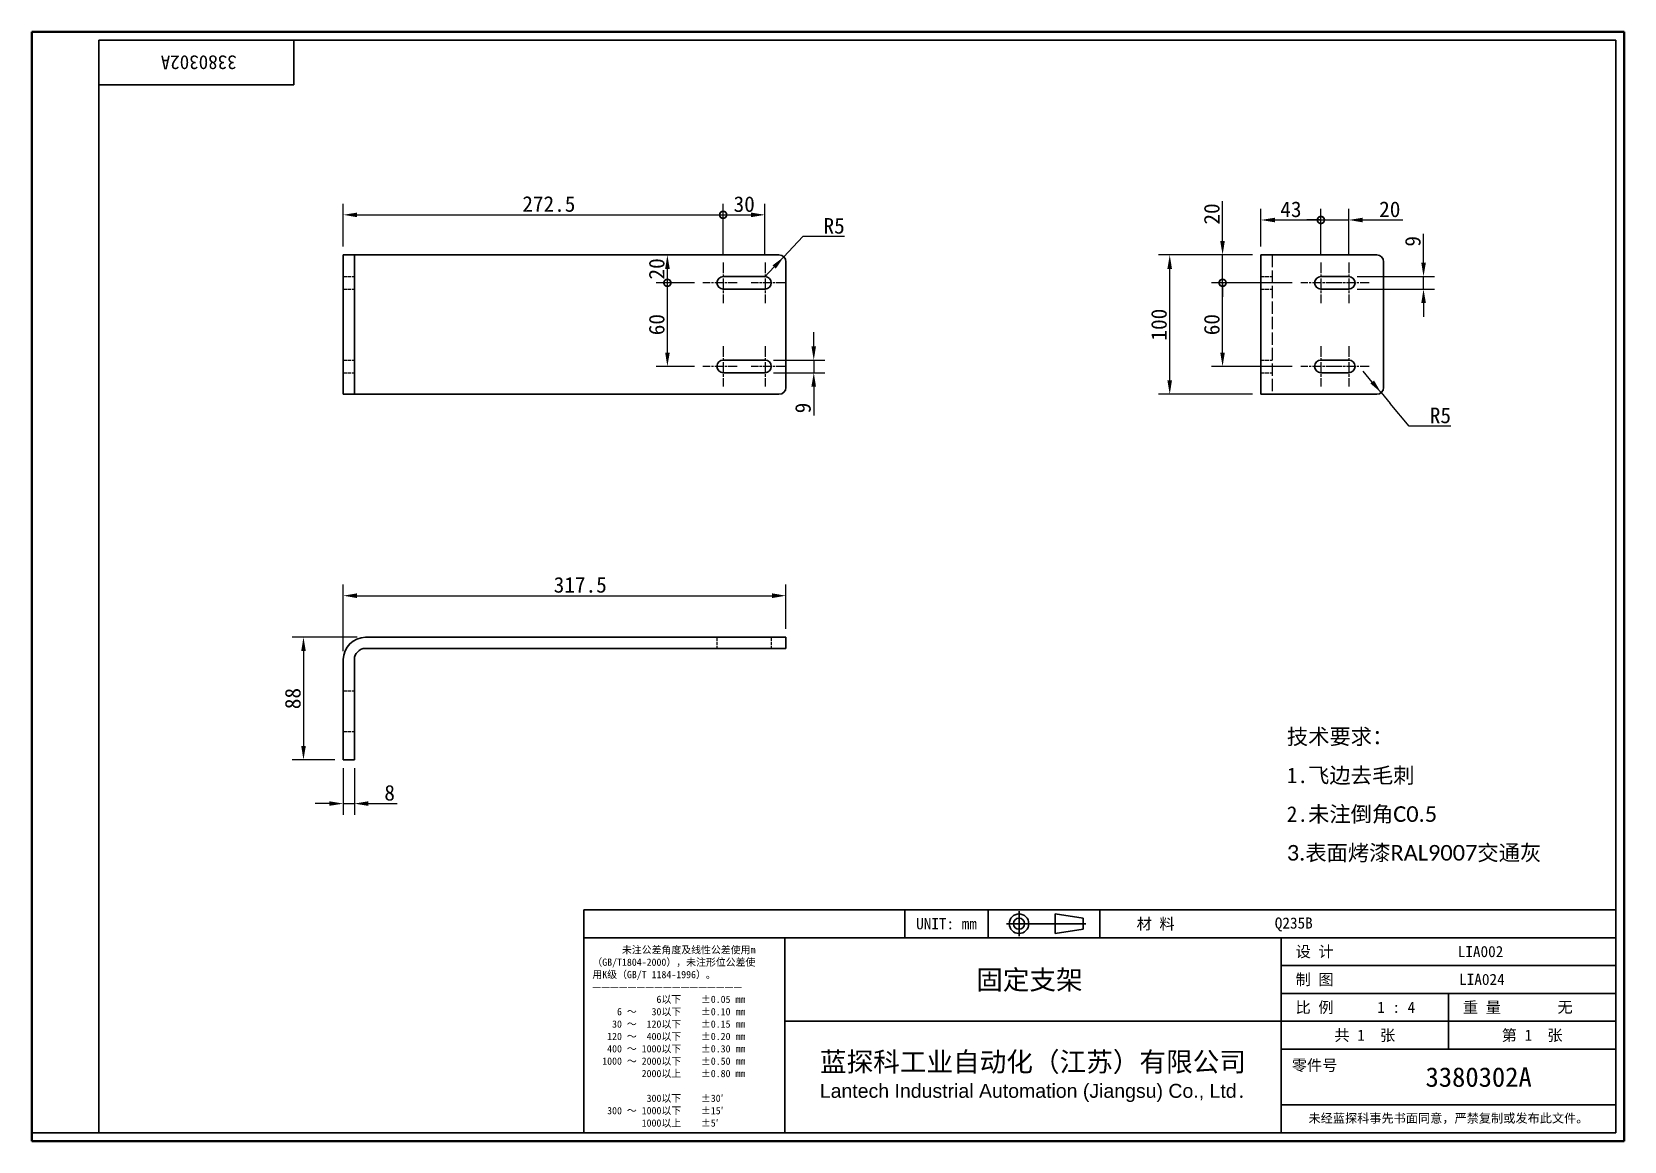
# Model space of a CAD drawing. Header units: millimetres. Extents: x 24 to 1166, y 22 to 818.
import ezdxf
from ezdxf.enums import TextEntityAlignment as Align

# ---------------------------------------------------------------- set-up
doc = ezdxf.new("R2010")
doc.units = ezdxf.units.MM
doc.header["$LTSCALE"] = 4
doc.linetypes.add('CHAIN', pattern=[0.3543, 0.2362, -0.0295, 0.0591, -0.0295])
doc.linetypes.add('DASHED', pattern=[0.2067, 0.1654, -0.0413])
for name, color, linetype, lineweight in [('1', 7, 'Continuous', 18), ('可见 (ISO)', 7, 'Continuous', 25), ('图框 (ISO)', 7, 'Continuous', 35), ('标题 (ISO)', 7, 'Continuous', 25)]:
    doc.layers.add(name, color=color, linetype=linetype, lineweight=lineweight)
for name, color, linetype, lineweight, true_color in [('中心标记 (ISO)', 1, 'CHAIN', 18, 0xff0000), ('尺寸 (ISO)', 7, 'Continuous', 18, 0x008000), ('符号 (ISO)', 7, 'Continuous', 18, 0x008000), ('隐藏 (ISO)', 5, 'DASHED', 18, 0x0000ff)]:
    doc.layers.add(name, color=color, linetype=linetype, lineweight=lineweight, true_color=true_color)
doc.styles.add('文本样式164', font='SimSun.ttf')
doc.styles.add('文本样式165', font='SimSun.ttf')
doc.styles.add('文本样式74', font='SimSun.ttf')
doc.styles.add('最新国标', font='simfang.ttf')
doc.styles.add('注释文本 (ISO)', font='simfang.ttf')
doc.dimstyles.new('默认 (GB)', dxfattribs={"dimscale": 4, "dimtxt": 2.8, "dimasz": 2.5, "dimexe": 2, "dimexo": 1.5, "dimgap": 0.5, "dimtad": 1, "dimtoh": 1, "dimdsep": 46, "dimtxsty": '最新国标', "dimcen": 0.09, "dimdle": 10, "dimclrd": 256, "dimclre": 256, "dimclrt": 256, "dimaunit": 1, "dimadec": 3, "dimazin": 2, "dimtfac": 0.535714, "dimtdec": 3, "dimtmove": 0, "dimatfit": 3, "dimfxl": 0, "dimtolj": 1, "dimlwd": -1, "dimlwe": -1, "dimarcsym": 0})

# ---------------------------------------------------------------- blocks, each defined once
blk = doc.blocks.new('图框 最新国标')
at = {"layer": '图框 (ISO)'}
for p, q in [((6, 7), (6, 204.5)), ((6, 204.5), (291.5, 204.5)), ((291.5, 204.5), (291.5, 5.5)), ((6, 7), (6, 5.5)), ((6, 7), (6, 5.5)), ((291.5, 5.5), (6, 5.5))]:
    blk.add_line(p, q, dxfattribs=at)
at = {"layer": '图框 (ISO)', "color": 7, "linetype": 'Continuous', "lineweight": 25}
for p, q in [((18, 203), (290, 203)), ((18, 7), (18, 203)), ((18, 203), (290, 203)), ((53, 203), (53, 195)), ((290, 203), (290, 7)), ((290, 203), (290, 7)), ((53, 195), (18, 195)), ((290, 7), (6, 7)), ((290, 7), (18, 7))]:
    blk.add_line(p, q, dxfattribs=at)
at = {"layer": '图框 (ISO)', "style": '文本样式74'}
blk.add_attdef('零件代号_001', (42.72, 200.25), '', height=2.5, rotation=180, dxfattribs=at)
blk = doc.blocks.new('标题栏 最新国标')
at = {"layer": '标题 (ISO)'}
for p, q in [((381.98, -183.84), (196.98, -183.84)), ((196.98, -183.84), (196.98, -223.84)), ((254.48, -183.84), (254.48, -188.84)), ((269.48, -183.84), (269.48, -188.84)), ((281.48, -188.09), (281.48, -184.59)), ((281.48, -184.59), (286.48, -185.34)), ((286.48, -185.34), (286.48, -187.34)), ((289.48, -183.84), (289.48, -188.84)), ((381.98, -223.84), (381.98, -183.84)), ((383.48, -183.84), (383.48, -225.34)), ((286.48, -187.34), (281.48, -188.09)), ((196.98, -188.84), (381.98, -188.84)), ((232.98, -188.84), (232.98, -223.84)), ((321.98, -188.84), (321.98, -223.84)), ((321.98, -193.84), (381.98, -193.84)), ((321.98, -198.84), (381.98, -198.84)), ((351.98, -198.84), (351.98, -208.84)), ((321.98, -203.84), (232.98, -203.84)), ((321.98, -203.84), (381.98, -203.84)), ((321.98, -208.84), (381.98, -208.84)), ((321.98, -218.84), (381.98, -218.84)), ((196.98, -223.84), (381.98, -223.84)), ((383.48, -225.34), (196.98, -225.34))]:
    blk.add_line(p, q, dxfattribs=at)
at = {"layer": '标题 (ISO)', "linetype": 'CHAIN', "ltscale": 5.000333}
blk.add_line((274.98, -184.09), (274.98, -188.59), dxfattribs=at)
at = {"layer": '标题 (ISO)', "linetype": 'CHAIN', "ltscale": 15.834605}
blk.add_line((272.73, -186.34), (286.98, -186.34), dxfattribs=at)
at = {"layer": '标题 (ISO)'}
for radius in [1.75, 1]:
    blk.add_circle((274.98, -186.34), radius, dxfattribs=at)
at = {"layer": '1', "style": '文本样式164'}
for s, p in [('UNIT: mm', (261.98, -186.34)), ('材 料', (299.48, -186.34)), ('设 计', (327.98, -191.34)), ('制 图', (327.98, -196.34)), ('比 例', (327.98, -201.34)), ('重 量', (357.98, -201.34)), ('共 1  张', (336.98, -206.34)), ('第 1  张', (366.98, -206.34))]:
    blk.add_text(s, height=2, dxfattribs=at).set_placement(p, align=Align.MIDDLE_CENTER)
at = {"layer": '标题 (ISO)', "style": '注释文本 (ISO)'}
for s, insert, char_height, attachment_point, line_spacing_factor in [('\\fSimSun|b0|i0;{\\H1.3000;      未注公差角度及线性公差使用m\\P}\\fSimSun|b0|i0;{\\H1.3000;（GB/T1804-2000），未注形位公差使\\P}\\fSimSun|b0|i0;{\\H1.3000;用K级（GB/T 1184-1996）。\\P}\\fSimSun|b0|i0;{\\H1.3000;—————————————————\\P}\\fSimSun|b0|i0;{\\H1.3000;             6以下    ±0.05 mm\\P}\\fSimSun|b0|i0;{\\H1.3000;     6 ～   30以下    ±0.10 mm\\P}\\fSimSun|b0|i0;{\\H1.3000;    30 ～  120以下    ±0.15 mm\\P}\\fSimSun|b0|i0;{\\H1.3000;   120 ～  400以下    ±0.20 mm\\P}\\fSimSun|b0|i0;{\\H1.3000;   400 ～ 1000以下    ±0.30 mm\\P}\\fSimSun|b0|i0;{\\H1.3000;  1000 ～ 2000以下    ±0.50 mm\\P}\\fSimSun|b0|i0;{\\H1.3000;          2000以上    ±0.80 mm\\P}\\fSimSun|b0|i0;{\\H1.3000;\\P}\\fSimSun|b0|i0;{\\H1.3000;           300以下    ±30′\\P}\\fSimSun|b0|i0;{\\H1.3000;   300 ～ 1000以下    ±15′\\P}\\fSimSun|b0|i0;{\\H1.3000;          1000以上    ±5′}', (198.48, -206.63), 1.3, 4, 1.023913), ('{\\fMicrosoft YaHei|b0|i0|c134|p34;\\H1.75x;蓝探科工业自动化（江苏）有限公司\\P\\fArial|b0|i0|c0|p34;\\H0.71429x;Lantech Industrial Automation (Jiangsu) Co., Ltd\\fFangSong|b0|i0|c134|p49;.\\H1.15195x; }', (277.48, -213.84), 2, 5, 0.978695)]:
    blk.add_mtext(s, dxfattribs=dict(at, insert=insert, char_height=char_height, attachment_point=attachment_point, line_spacing_factor=line_spacing_factor))
at = {"layer": '标题 (ISO)', "attachment_point": 5, "style": '注释文本 (ISO)'}
for s, insert, char_height in [('\\fFangSong|b0|i0;LIA024', (357.98, -196.34), 2), ('\\fFangSong|b0|i0;零件号', (327.98, -211.84), 2), ('\\fSimSun|b0|i0;{\\H1.6000;未经蓝探科事先书面同意，严禁复制或发布此文件。}', (351.98, -221.34), 1.6)]:
    blk.add_mtext(s, dxfattribs=dict(at, insert=insert, char_height=char_height))
at = {"layer": '标题 (ISO)'}
for tag, p, height, style in [('材料_001', (320.84, -187.21), 2, '注释文本 (ISO)'), ('设计人_001', (353.65, -192.33), 2, '注释文本 (ISO)'), ('库存编号_001', (267.3, -198.15), 3.5, '文本样式165'), ('视图比例_001', (339.22, -202.33), 2, '注释文本 (ISO)'), ('质量\\P3;_001', (371.53, -202.3), 2, '注释文本 (ISO)'), ('零件代号_001', (347.87, -215.59), 3.5, '文本样式165')]:
    blk.add_attdef(tag, p, '', height=height, dxfattribs=dict(at, style=style))
blk = doc.blocks.new('_DotSmall')
at = {"color": 0, "linetype": 'ByBlock', "const_width": 0.5}
blk.add_lwpolyline([(-0.0625, 0, 1), (0.0625, 0, 1)], format="xyb", close=True, dxfattribs=at)
blk = doc.blocks.new('*D5')
at = {"layer": 'Defpoints', "color": 0, "transparency": 16777216}
for p in [(519.8, 686.7), (247.3, 657.9), (519.8, 652.4)]:
    blk.add_point(p, dxfattribs=at)
at = {"layer": '尺寸 (ISO)', "color": 116, "true_color": 0x00803f, "transparency": 16777216}
for p, q in [((247.3, 663.9), (247.3, 694.7)), ((257.3, 686.7), (519.8, 686.7)), ((519.8, 658.4), (519.8, 694.7))]:
    blk.add_line(p, q, dxfattribs=at)
blk.add_solid([(257.3, 688.3), (257.3, 685), (247.3, 686.7)], dxfattribs=at)
at = {"layer": '尺寸 (ISO)', "color": 116, "true_color": 0x00803f, "transparency": 16777216, "xscale": 10, "yscale": 10, "zscale": 10}
blk.add_blockref('_DotSmall', (519.8, 686.7), dxfattribs=at)
at = {"layer": '尺寸 (ISO)', "transparency": 16777216, "insert": (394.8, 694.4), "char_height": 11.2, "attachment_point": 5, "style": '最新国标'}
blk.add_mtext('\\A1;272.5', dxfattribs=at)
blk = doc.blocks.new('*D7')
at = {"layer": 'Defpoints', "color": 0, "transparency": 16777216}
for p in [(549.8, 686.7), (519.8, 652.4), (549.8, 652.4)]:
    blk.add_point(p, dxfattribs=at)
at = {"layer": '尺寸 (ISO)', "color": 116, "true_color": 0x00803f, "transparency": 16777216}
for p, q in [((519.8, 658.4), (519.8, 694.7)), ((519.8, 686.7), (539.8, 686.7)), ((549.8, 658.4), (549.8, 694.7))]:
    blk.add_line(p, q, dxfattribs=at)
blk.add_solid([(539.8, 688.3), (539.8, 685), (549.8, 686.7)], dxfattribs=at)
at = {"layer": '尺寸 (ISO)', "color": 116, "true_color": 0x00803f, "transparency": 16777216, "xscale": 10, "yscale": 10, "zscale": 10, "rotation": 180}
blk.add_blockref('_DotSmall', (519.8, 686.7), dxfattribs=at)
at = {"layer": '尺寸 (ISO)', "transparency": 16777216, "insert": (534.9, 694.3), "char_height": 11.2, "attachment_point": 5, "style": '最新国标'}
blk.add_mtext('\\A1;30', dxfattribs=at)
blk = doc.blocks.new('*D8')
at = {"layer": 'Defpoints', "color": 0, "transparency": 16777216}
for p in [(564.8, 413.4), (564.8, 383.6), (247.3, 367.6)]:
    blk.add_point(p, dxfattribs=at)
at = {"layer": '尺寸 (ISO)', "color": 116, "true_color": 0x00803f, "transparency": 16777216}
for p, q in [((247.3, 373.6), (247.3, 421.4)), ((257.3, 413.4), (554.8, 413.4)), ((564.8, 389.6), (564.8, 421.4))]:
    blk.add_line(p, q, dxfattribs=at)
for points in [[(257.3, 415.1), (257.3, 411.7), (247.3, 413.4)], [(554.8, 415.1), (554.8, 411.7), (564.8, 413.4)]]:
    blk.add_solid(points, dxfattribs=at)
at = {"layer": '尺寸 (ISO)', "transparency": 16777216, "insert": (417.3, 421.1), "char_height": 11.2, "attachment_point": 5, "style": '最新国标'}
blk.add_mtext('\\A1;317.5', dxfattribs=at)
blk = doc.blocks.new('*D9')
at = {"layer": 'Defpoints', "color": 0, "transparency": 16777216}
for p in [(263.3, 383.6), (218.8, 295.6), (247.3, 295.6)]:
    blk.add_point(p, dxfattribs=at)
at = {"layer": '尺寸 (ISO)', "color": 116, "true_color": 0x00803f, "transparency": 16777216}
for p, q in [((257.3, 383.6), (210.8, 383.6)), ((218.8, 373.6), (218.8, 305.6)), ((241.3, 295.6), (210.8, 295.6))]:
    blk.add_line(p, q, dxfattribs=at)
for points in [[(217.2, 373.6), (220.5, 373.6), (218.8, 383.6)], [(217.2, 305.6), (220.5, 305.6), (218.8, 295.6)]]:
    blk.add_solid(points, dxfattribs=at)
at = {"layer": '尺寸 (ISO)', "transparency": 16777216, "insert": (211.2, 339.6), "char_height": 11.2, "attachment_point": 5, "rotation": 90, "style": '最新国标'}
blk.add_mtext('\\A1;88', dxfattribs=at)
blk = doc.blocks.new('*D10')
at = {"layer": 'Defpoints', "color": 0, "transparency": 16777216}
for p in [(247.3, 295.6), (255.3, 295.6), (255.3, 264.2)]:
    blk.add_point(p, dxfattribs=at)
at = {"layer": '尺寸 (ISO)', "color": 116, "true_color": 0x00803f, "transparency": 16777216}
for p, q in [((247.3, 289.6), (247.3, 256.2)), ((255.3, 289.6), (255.3, 256.2)), ((237.3, 264.2), (227.3, 264.2)), ((247.3, 264.2), (255.3, 264.2)), ((265.3, 264.2), (285.9, 264.2))]:
    blk.add_line(p, q, dxfattribs=at)
for points in [[(237.3, 265.9), (237.3, 262.6), (247.3, 264.2)], [(265.3, 265.9), (265.3, 262.6), (255.3, 264.2)]]:
    blk.add_solid(points, dxfattribs=at)
at = {"layer": '尺寸 (ISO)', "transparency": 16777216, "insert": (280.6, 271.9), "char_height": 11.2, "attachment_point": 5, "style": '最新国标'}
blk.add_mtext('\\A1;8', dxfattribs=at)
blk = doc.blocks.new('*D11')
at = {"layer": 'Defpoints', "color": 0, "transparency": 16777216}
for p in [(479.8, 637.9), (505.3, 637.9), (505.3, 577.9)]:
    blk.add_point(p, dxfattribs=at)
at = {"layer": '尺寸 (ISO)', "color": 116, "true_color": 0x00803f, "transparency": 16777216}
for p, q in [((499.3, 637.9), (471.8, 637.9)), ((479.8, 587.9), (479.8, 637.9)), ((499.3, 577.9), (471.8, 577.9))]:
    blk.add_line(p, q, dxfattribs=at)
blk.add_solid([(478.2, 587.9), (481.5, 587.9), (479.8, 577.9)], dxfattribs=at)
at = {"layer": '尺寸 (ISO)', "color": 116, "true_color": 0x00803f, "transparency": 16777216, "xscale": 10, "yscale": 10, "zscale": 10, "rotation": 90}
blk.add_blockref('_DotSmall', (479.8, 637.9), dxfattribs=at)
at = {"layer": '尺寸 (ISO)', "transparency": 16777216, "insert": (472.2, 607.9), "char_height": 11.2, "attachment_point": 5, "rotation": 90, "style": '最新国标'}
blk.add_mtext('\\A1;60', dxfattribs=at)
blk = doc.blocks.new('*D12')
at = {"layer": 'Defpoints', "color": 0, "transparency": 16777216}
for p in [(479.8, 657.9), (559.8, 657.9), (505.3, 637.9)]:
    blk.add_point(p, dxfattribs=at)
at = {"layer": '尺寸 (ISO)', "color": 116, "true_color": 0x00803f, "transparency": 16777216}
for p, q in [((479.8, 637.9), (479.8, 647.9)), ((499.3, 637.9), (471.8, 637.9))]:
    blk.add_line(p, q, dxfattribs=at)
blk.add_solid([(478.2, 647.9), (481.5, 647.9), (479.8, 657.9)], dxfattribs=at)
at = {"layer": '尺寸 (ISO)', "color": 116, "true_color": 0x00803f, "transparency": 16777216, "xscale": 10, "yscale": 10, "zscale": 10, "rotation": 270}
blk.add_blockref('_DotSmall', (479.8, 637.9), dxfattribs=at)
at = {"layer": '尺寸 (ISO)', "transparency": 16777216, "insert": (472.2, 647.9), "char_height": 11.2, "attachment_point": 5, "rotation": 90, "style": '最新国标'}
blk.add_mtext('\\A1;20', dxfattribs=at)
blk = doc.blocks.new('*D13')
at = {"layer": 'Defpoints', "color": 0, "transparency": 16777216}
for p in [(549.8, 582.4), (549.8, 573.4), (584.8, 573.4)]:
    blk.add_point(p, dxfattribs=at)
at = {"layer": '尺寸 (ISO)', "color": 116, "true_color": 0x00803f, "transparency": 16777216}
for p, q in [((584.8, 592.4), (584.8, 602.4)), ((555.8, 582.4), (592.8, 582.4)), ((555.8, 573.4), (592.8, 573.4)), ((584.8, 582.4), (584.8, 573.4)), ((584.8, 563.4), (584.8, 542.8))]:
    blk.add_line(p, q, dxfattribs=at)
for points in [[(583.1, 592.4), (586.4, 592.4), (584.8, 582.4)], [(583.1, 563.4), (586.4, 563.4), (584.8, 573.4)]]:
    blk.add_solid(points, dxfattribs=at)
at = {"layer": '尺寸 (ISO)', "transparency": 16777216, "insert": (577.1, 548.1), "char_height": 11.2, "attachment_point": 5, "rotation": 90, "style": '最新国标'}
blk.add_mtext('\\A1;9', dxfattribs=at)
blk = doc.blocks.new('*D14')
at = {"layer": 'Defpoints', "color": 0, "transparency": 16777216}
for p in [(559.8, 652.9), (563.3, 656.5)]:
    blk.add_point(p, dxfattribs=at)
at = {"layer": '尺寸 (ISO)', "color": 116, "true_color": 0x00803f, "transparency": 16777216}
for p, q in [((563.3, 656.5), (570.1, 663.8)), ((577, 671.1), (570.1, 663.8)), ((606.8, 671.1), (577, 671.1)), ((559.8, 652.9), (563.3, 656.5)), ((556.4, 649.3), (549.5, 642))]:
    blk.add_line(p, q, dxfattribs=at)
blk.add_solid([(555.2, 650.4), (557.6, 648.1), (563.3, 656.5)], dxfattribs=at)
at = {"layer": '尺寸 (ISO)', "transparency": 16777216, "insert": (599.4, 678.7), "char_height": 11.2, "attachment_point": 5, "style": '最新国标'}
blk.add_mtext('\\A1;R5', dxfattribs=at)
blk = doc.blocks.new('*D15')
at = {"layer": 'Defpoints', "color": 0, "transparency": 16777216}
for p in [(948.5, 683), (905.5, 657.9), (948.5, 652.4)]:
    blk.add_point(p, dxfattribs=at)
at = {"layer": '尺寸 (ISO)', "color": 116, "true_color": 0x00803f, "transparency": 16777216}
for p, q in [((905.5, 663.9), (905.5, 691)), ((948.5, 658.4), (948.5, 691)), ((915.5, 683), (948.5, 683))]:
    blk.add_line(p, q, dxfattribs=at)
blk.add_solid([(915.5, 684.6), (915.5, 681.3), (905.5, 683)], dxfattribs=at)
at = {"layer": '尺寸 (ISO)', "color": 116, "true_color": 0x00803f, "transparency": 16777216, "xscale": 10, "yscale": 10, "zscale": 10}
blk.add_blockref('_DotSmall', (948.5, 683), dxfattribs=at)
at = {"layer": '尺寸 (ISO)', "transparency": 16777216, "insert": (927, 690.6), "char_height": 11.2, "attachment_point": 5, "style": '最新国标'}
blk.add_mtext('\\A1;43', dxfattribs=at)
blk = doc.blocks.new('*D16')
at = {"layer": 'Defpoints', "color": 0, "transparency": 16777216}
for p in [(968.5, 683), (948.5, 652.4), (968.5, 652.4)]:
    blk.add_point(p, dxfattribs=at)
at = {"layer": '尺寸 (ISO)', "color": 116, "true_color": 0x00803f, "transparency": 16777216}
for p, q in [((948.5, 658.4), (948.5, 691)), ((968.5, 658.4), (968.5, 691)), ((948.5, 683), (938.5, 683)), ((948.5, 683), (968.5, 683)), ((978.5, 683), (1007.2, 683))]:
    blk.add_line(p, q, dxfattribs=at)
blk.add_solid([(978.5, 684.6), (978.5, 681.3), (968.5, 683)], dxfattribs=at)
at = {"layer": '尺寸 (ISO)', "color": 116, "true_color": 0x00803f, "transparency": 16777216, "xscale": 10, "yscale": 10, "zscale": 10}
blk.add_blockref('_DotSmall', (948.5, 683), dxfattribs=at)
at = {"layer": '尺寸 (ISO)', "transparency": 16777216, "insert": (997.9, 690.6), "char_height": 11.2, "attachment_point": 5, "style": '最新国标'}
blk.add_mtext('\\A1;20', dxfattribs=at)
blk = doc.blocks.new('*D17')
at = {"layer": 'Defpoints', "color": 0, "transparency": 16777216}
for p in [(878, 637.9), (934, 637.9), (934, 577.9)]:
    blk.add_point(p, dxfattribs=at)
at = {"layer": '尺寸 (ISO)', "color": 116, "true_color": 0x00803f, "transparency": 16777216}
for p, q in [((928, 637.9), (870, 637.9)), ((878, 587.9), (878, 637.9)), ((928, 577.9), (870, 577.9))]:
    blk.add_line(p, q, dxfattribs=at)
blk.add_solid([(876.3, 587.9), (879.6, 587.9), (878, 577.9)], dxfattribs=at)
at = {"layer": '尺寸 (ISO)', "color": 116, "true_color": 0x00803f, "transparency": 16777216, "xscale": 10, "yscale": 10, "zscale": 10, "rotation": 90}
blk.add_blockref('_DotSmall', (878, 637.9), dxfattribs=at)
at = {"layer": '尺寸 (ISO)', "transparency": 16777216, "insert": (870.3, 607.9), "char_height": 11.2, "attachment_point": 5, "rotation": 90, "style": '最新国标'}
blk.add_mtext('\\A1;60', dxfattribs=at)
blk = doc.blocks.new('*D18')
at = {"layer": 'Defpoints', "color": 0, "transparency": 16777216}
for p in [(878, 657.9), (905.5, 657.9), (934, 637.9)]:
    blk.add_point(p, dxfattribs=at)
at = {"layer": '尺寸 (ISO)', "color": 116, "true_color": 0x00803f, "transparency": 16777216}
for p, q in [((878, 667.9), (878, 696.6)), ((899.5, 657.9), (870, 657.9)), ((878, 637.9), (878, 657.9)), ((928, 637.9), (870, 637.9)), ((878, 637.9), (878, 627.9))]:
    blk.add_line(p, q, dxfattribs=at)
blk.add_solid([(876.3, 667.9), (879.6, 667.9), (878, 657.9)], dxfattribs=at)
at = {"layer": '尺寸 (ISO)', "color": 116, "true_color": 0x00803f, "transparency": 16777216, "xscale": 10, "yscale": 10, "zscale": 10, "rotation": 90}
blk.add_blockref('_DotSmall', (878, 637.9), dxfattribs=at)
at = {"layer": '尺寸 (ISO)', "transparency": 16777216, "insert": (870.3, 687.3), "char_height": 11.2, "attachment_point": 5, "rotation": 90, "style": '最新国标'}
blk.add_mtext('\\A1;20', dxfattribs=at)
blk = doc.blocks.new('*D19')
at = {"layer": 'Defpoints', "color": 0, "transparency": 16777216}
for p in [(968.5, 642.4), (968.5, 633.4), (1022.1, 633.4)]:
    blk.add_point(p, dxfattribs=at)
at = {"layer": '尺寸 (ISO)', "color": 116, "true_color": 0x00803f, "transparency": 16777216}
for p, q in [((1022.1, 652.4), (1022.1, 673)), ((974.5, 642.4), (1030.1, 642.4)), ((1022.1, 633.4), (1022.1, 642.4)), ((974.5, 633.4), (1030.1, 633.4)), ((1022.1, 623.4), (1022.1, 613.4))]:
    blk.add_line(p, q, dxfattribs=at)
for points in [[(1020.5, 652.4), (1023.8, 652.4), (1022.1, 642.4)], [(1020.5, 623.4), (1023.8, 623.4), (1022.1, 633.4)]]:
    blk.add_solid(points, dxfattribs=at)
at = {"layer": '尺寸 (ISO)', "transparency": 16777216, "insert": (1014.5, 667.7), "char_height": 11.2, "attachment_point": 5, "rotation": 90, "style": '最新国标'}
blk.add_mtext('\\A1;9', dxfattribs=at)
blk = doc.blocks.new('*D20')
at = {"layer": 'Defpoints', "color": 0, "transparency": 16777216}
for p in [(988.5, 562.9), (991.7, 559.1)]:
    blk.add_point(p, dxfattribs=at)
at = {"layer": '尺寸 (ISO)', "color": 116, "true_color": 0x00803f, "transparency": 16777216}
for p, q in [((985.3, 566.7), (978.9, 574.4)), ((988.5, 562.9), (991.7, 559.1)), ((991.7, 559.1), (998.1, 551.4)), ((1011.8, 535.1), (998.1, 551.4)), ((1041.7, 535.1), (1011.8, 535.1))]:
    blk.add_line(p, q, dxfattribs=at)
blk.add_solid([(986.6, 567.8), (984, 565.7), (991.7, 559.1)], dxfattribs=at)
at = {"layer": '尺寸 (ISO)', "transparency": 16777216, "insert": (1034.2, 542.7), "char_height": 11.2, "attachment_point": 5, "style": '最新国标'}
blk.add_mtext('\\A1;R5', dxfattribs=at)
blk = doc.blocks.new('*D21')
at = {"layer": 'Defpoints', "color": 0, "transparency": 16777216}
for p in [(840.1, 657.9), (905.5, 657.9), (905.5, 557.9)]:
    blk.add_point(p, dxfattribs=at)
at = {"layer": '尺寸 (ISO)', "color": 116, "true_color": 0x00803f, "transparency": 16777216}
for p, q in [((899.5, 657.9), (832.1, 657.9)), ((840.1, 567.9), (840.1, 647.9)), ((899.5, 557.9), (832.1, 557.9))]:
    blk.add_line(p, q, dxfattribs=at)
for points in [[(838.4, 647.9), (841.7, 647.9), (840.1, 657.9)], [(838.4, 567.9), (841.7, 567.9), (840.1, 557.9)]]:
    blk.add_solid(points, dxfattribs=at)
at = {"layer": '尺寸 (ISO)', "transparency": 16777216, "insert": (832.4, 607.9), "char_height": 11.2, "attachment_point": 5, "rotation": 90, "style": '最新国标'}
blk.add_mtext('\\A1;100', dxfattribs=at)

msp = doc.modelspace()

# ---------------------------------------------------------------- linework, layer by layer
at = {"layer": '中心标记 (ISO)', "ltscale": 8.056153}
for p, q in [((519.8404, 652.4096), (519.8404, 623.4096)), ((549.8404, 652.4096), (549.8404, 623.4096)), ((948.5047, 652.4096), (948.5047, 623.4096)), ((968.5047, 652.4096), (968.5047, 623.4096)), ((519.8404, 592.4096), (519.8404, 563.4096)), ((549.8404, 592.4096), (549.8404, 563.4096)), ((948.5047, 592.4096), (948.5047, 563.4096)), ((968.5047, 592.4096), (968.5047, 563.4096))]:
    msp.add_line(p, q, dxfattribs=at)
at = {"layer": '中心标记 (ISO)', "ltscale": 6.806046}
for p, q in [((529.8404, 637.9096), (505.3404, 637.9096)), ((564.3404, 637.9096), (539.8404, 637.9096)), ((958.5047, 637.9096), (934.0047, 637.9096)), ((983.0047, 637.9096), (958.5047, 637.9096)), ((529.8404, 577.9096), (505.3404, 577.9096)), ((564.3404, 577.9096), (539.8404, 577.9096)), ((958.5047, 577.9096), (934.0047, 577.9096)), ((983.0047, 577.9096), (958.5047, 577.9096))]:
    msp.add_line(p, q, dxfattribs=at)
at = {"layer": '可见 (ISO)'}
for p, q in [((255.3404, 657.9096), (247.3404, 657.9096)), ((247.3404, 652.9096), (247.3404, 657.9096)), ((247.3404, 652.9096), (247.3404, 562.9096)), ((255.3404, 657.9096), (255.3404, 652.9096)), ((255.3404, 657.9096), (263.3404, 657.9096)), ((255.3404, 562.9096), (255.3404, 652.9096)), ((263.3404, 657.9096), (559.8404, 657.9096)), ((564.8404, 652.9096), (564.8404, 562.9096)), ((905.5047, 557.9096), (905.5047, 657.9096)), ((905.5047, 657.9096), (921.5047, 657.9096)), ((988.5047, 657.9096), (921.5047, 657.9096)), ((993.5047, 652.9096), (993.5047, 562.9096)), ((519.8404, 642.4096), (549.8404, 642.4096)), ((948.5047, 642.4096), (968.5047, 642.4096)), ((549.8404, 633.4096), (519.8404, 633.4096)), ((968.5047, 633.4096), (948.5047, 633.4096)), ((519.8404, 582.4096), (549.8404, 582.4096)), ((549.8404, 573.4096), (519.8404, 573.4096)), ((948.5047, 582.4096), (968.5047, 582.4096)), ((968.5047, 573.4096), (948.5047, 573.4096)), ((247.3404, 557.9096), (247.3404, 562.9096)), ((255.3404, 562.9096), (255.3404, 557.9096)), ((247.3404, 557.9096), (255.3404, 557.9096)), ((263.3404, 557.9096), (255.3404, 557.9096)), ((559.8404, 557.9096), (263.3404, 557.9096)), ((905.5047, 557.9096), (921.5047, 557.9096)), ((988.5047, 557.9096), (921.5047, 557.9096)), ((263.3404, 383.5619), (559.8404, 383.5619)), ((559.8404, 383.5619), (564.8404, 383.5619)), ((564.8404, 375.5619), (564.8404, 383.5619)), ((247.3404, 300.5619), (247.3404, 367.5619)), ((255.3404, 300.5619), (255.3404, 367.5619)), ((263.3404, 375.5619), (559.8404, 375.5619)), ((564.8404, 375.5619), (559.8404, 375.5619)), ((247.3404, 295.5619), (247.3404, 300.5619)), ((255.3404, 300.5619), (255.3404, 295.5619)), ((247.3404, 295.5619), (255.3404, 295.5619))]:
    msp.add_line(p, q, dxfattribs=at)
for centre, radius, start, end in [((559.8404, 652.9096), 5, 0, 90), ((988.5047, 652.9096), 5, 0, 90), ((519.8404, 637.9096), 4.5, 90, 270), ((549.8404, 637.9096), 4.5, 270, 90), ((948.5047, 637.9096), 4.5, 90, 270), ((968.5047, 637.9096), 4.5, 270, 90), ((519.8404, 577.9096), 4.5, 90, 270), ((549.8404, 577.9096), 4.5, 270, 90), ((948.5047, 577.9096), 4.5, 90, 270), ((968.5047, 577.9096), 4.5, 270, 90), ((559.8404, 562.9096), 5, 270, 0), ((988.5047, 562.9096), 5, 270, 0), ((263.3404, 367.5619), 16, 90, 180), ((263.3404, 367.5619), 8, 90, 180)]:
    msp.add_arc(centre, radius, start, end, dxfattribs=at)
at = {"layer": '隐藏 (ISO)', "ltscale": 13.438693}
msp.add_line((913.5047, 657.9096), (913.5047, 557.9096), dxfattribs=at)
at = {"layer": '隐藏 (ISO)', "ltscale": 3.809293}
for p, q in [((247.3404, 642.4096), (255.3404, 642.4096)), ((905.5047, 642.4096), (913.5047, 642.4096)), ((247.3404, 633.4096), (255.3404, 633.4096)), ((905.5047, 633.4096), (913.5047, 633.4096)), ((247.3404, 582.4096), (255.3404, 582.4096)), ((247.3404, 573.4096), (255.3404, 573.4096)), ((905.5047, 582.4096), (913.5047, 582.4096)), ((905.5047, 573.4096), (913.5047, 573.4096)), ((515.3404, 383.5619), (515.3404, 375.5619)), ((554.3404, 383.5619), (554.3404, 375.5619)), ((247.3404, 345.0619), (255.3404, 345.0619)), ((247.3404, 316.0619), (255.3404, 316.0619))]:
    msp.add_line(p, q, dxfattribs=at)

# ---------------------------------------------------------------- block references
at = {"xscale": 4, "yscale": 4, "zscale": 4}
for name, p, values in [('图框 最新国标', (0, 0), {'零件代号_001': '3380302A'}), ('标题栏 最新国标', (-367.9301, 923.3771), {'零件代号_001': '3380302A', '库存编号_001': '固定支架', '质量\\P3;_001': '无', '视图比例_001': '1 : 4', '设计人_001': 'LIA002', '材料_001': 'Q235B'})]:
    msp.add_blockref(name, p, dxfattribs=at).add_auto_attribs(values)

# ---------------------------------------------------------------- texts
at = {"layer": '符号 (ISO)', "insert": (924.057, 269.9857), "char_height": 11.2, "width": 193.730567, "attachment_point": 4, "line_spacing_factor": 1.488394, "style": '注释文本 (ISO)'}
msp.add_mtext('\\fFangSong|b0|i0;{\\H11.2000;技术要求：\\P}\\fFangSong|b0|i0;{\\H11.2000;1.飞边去毛刺\\P}\\fFangSong|b0|i0;{\\H11.2000;2.未注倒角}\\fCalibri|b0|i0;{\\H11.2000;C0.5\\P}\\fCalibri|b0|i0;{\\H11.2000;3.}\\fFangSong|b0|i0;{\\H11.2000;表面烤漆}\\fCalibri|b0|i0;{\\H11.2000;RAL9007}\\fFangSong|b0|i0;{\\H11.2000;交通灰}', dxfattribs=at)

# ---------------------------------------------------------------- dimensions: what is measured, and where the dimension line sits
at = {"layer": '尺寸 (ISO)', "color": 116, "true_color": 0x00803f}
for base, p1, p2, angle, override, picture, middle in [((519.8404, 686.6797), (247.3404, 657.9096), (519.8404, 652.4096), 180, {"dimgap": 0.5, "dimtoh": 0, "dimdec": 2, "dimblk2": 'DotSmall', "dimsah": 1, "dimdle": 0, "dimtol": 0, "dimlim": 0, "dimtp": 0, "dimtm": 0, "dimtdec": 3, "dimtofl": 0, "dimatfit": 1}, '*D5', (394.8004, 686.6797)), ((549.8404, 686.6797), (519.8404, 652.4096), (549.8404, 652.4096), 180, {"dimgap": 0.5, "dimtoh": 0, "dimdec": 2, "dimblk1": 'DotSmall', "dimsah": 1, "dimdle": 0, "dimtol": 0, "dimlim": 0, "dimtp": 0, "dimtm": 0, "dimtdec": 3, "dimtofl": 0, "dimatfit": 1}, '*D7', (534.8804, 686.6797)), ((877.9642, 657.9096), (934.0047, 637.9096), (905.5047, 657.9096), 90, {"dimgap": 0.5, "dimtoh": 0, "dimdec": 2, "dimblk1": 'DotSmall', "dimsah": 1, "dimdle": 0, "dimtol": 0, "dimlim": 0, "dimtp": 0, "dimtm": 0, "dimtdec": 3, "dimtofl": 1, "dimatfit": 1}, '*D18', (877.9642, 687.2696)), ((948.5047, 682.9671), (905.5047, 657.9096), (948.5047, 652.4096), 180, {"dimgap": 0.5, "dimtoh": 0, "dimdec": 2, "dimblk2": 'DotSmall', "dimsah": 1, "dimdle": 0, "dimtol": 0, "dimlim": 0, "dimtp": 0, "dimtm": 0, "dimtdec": 3, "dimtofl": 0, "dimatfit": 1}, '*D15', (926.9647, 682.9671)), ((968.5047, 682.9671), (948.5047, 652.4096), (968.5047, 652.4096), 180, {"dimgap": 0.5, "dimtoh": 0, "dimdec": 2, "dimblk1": 'DotSmall', "dimsah": 1, "dimdle": 0, "dimtol": 0, "dimlim": 0, "dimtp": 0, "dimtm": 0, "dimtdec": 3, "dimtofl": 1, "dimatfit": 1}, '*D16', (997.8647, 682.9671)), ((1022.1354, 633.4096), (968.5047, 642.4096), (968.5047, 633.4096), 270, {"dimgap": 0.5, "dimtoh": 0, "dimdec": 2, "dimtol": 0, "dimlim": 0, "dimtp": 0, "dimtm": 0, "dimtdec": 3, "dimtofl": 1, "dimatfit": 1}, '*D19', (1022.1354, 667.7056)), ((479.8404, 657.9096), (505.3404, 637.9096), (559.8404, 657.9096), 90, {"dimgap": 0.5, "dimtoh": 0, "dimdec": 2, "dimblk1": 'DotSmall', "dimsah": 1, "dimdle": 0, "dimse2": 1, "dimtol": 0, "dimlim": 0, "dimtp": 0, "dimtm": 0, "dimtdec": 3, "dimtofl": 1, "dimatfit": 1}, '*D12', (479.8404, 647.9496)), ((840.0721, 657.9096), (905.5047, 557.9096), (905.5047, 657.9096), 90, {"dimgap": 0.5, "dimtoh": 0, "dimdec": 2, "dimtol": 0, "dimlim": 0, "dimtp": 0, "dimtm": 0, "dimtdec": 3, "dimtofl": 0, "dimatfit": 1}, '*D21', (840.0721, 607.9096)), ((479.8404, 637.9096), (505.3404, 577.9096), (505.3404, 637.9096), 90, {"dimgap": 0.5, "dimtoh": 0, "dimdec": 2, "dimblk2": 'DotSmall', "dimsah": 1, "dimdle": 0, "dimtol": 0, "dimlim": 0, "dimtp": 0, "dimtm": 0, "dimtdec": 3, "dimtofl": 0, "dimatfit": 1}, '*D11', (479.8404, 607.8696)), ((877.9642, 637.9096), (934.0047, 577.9096), (934.0047, 637.9096), 90, {"dimgap": 0.5, "dimtoh": 0, "dimdec": 2, "dimblk2": 'DotSmall', "dimsah": 1, "dimdle": 0, "dimtol": 0, "dimlim": 0, "dimtp": 0, "dimtm": 0, "dimtdec": 3, "dimtofl": 0, "dimatfit": 1}, '*D17', (877.9642, 607.8696)), ((584.7593, 573.4096), (549.8404, 582.4096), (549.8404, 573.4096), 270, {"dimgap": 0.5, "dimtoh": 0, "dimdec": 2, "dimtol": 0, "dimlim": 0, "dimtp": 0, "dimtm": 0, "dimtdec": 3, "dimtofl": 1, "dimatfit": 1}, '*D13', (584.7593, 548.1136)), ((218.8214, 295.5619), (263.3404, 383.5619), (247.3404, 295.5619), 270, {"dimgap": 0.5, "dimtoh": 0, "dimdec": 2, "dimtol": 0, "dimlim": 0, "dimtp": 0, "dimtm": 0, "dimtdec": 3, "dimtofl": 0, "dimatfit": 1}, '*D9', (218.8214, 339.5619)), ((255.3404, 264.2275), (247.3404, 295.5619), (255.3404, 295.5619), 180, {"dimgap": 0.5, "dimtoh": 0, "dimdec": 2, "dimtol": 0, "dimlim": 0, "dimtp": 0, "dimtm": 0, "dimtdec": 3, "dimtofl": 1, "dimatfit": 1}, '*D10', (280.6044, 264.2275))]:
    dim = msp.add_linear_dim(base=base, p1=p1, p2=p2, angle=angle, dimstyle='默认 (GB)', override=override, dxfattribs=at)
    dim.commit()
    dim.dimension.update_dxf_attribs({"geometry": picture, "text_midpoint": middle, "dimtype": 160})
for center, mpoint, picture, middle in [((559.8404, 652.9096), (563.2744, 656.5438), '*D14', (599.3941, 671.0807)), ((988.5047, 562.9096), (991.7176, 559.0785), '*D20', (1034.2317, 535.0742))]:
    dim = msp.add_radius_dim(center=center, mpoint=mpoint, dimstyle='默认 (GB)', override={"dimgap": 0.5, "dimtih": 1, "dimdec": 2, "dimlfac": 1, "dimcen": 0, "dimtol": 0, "dimlim": 0, "dimtp": 0, "dimtm": 0, "dimtdec": 3}, dxfattribs=at)
    dim.commit()
    dim.dimension.update_dxf_attribs({"geometry": picture, "text_midpoint": middle, "dimtype": 164})
dim = msp.add_linear_dim(base=(564.8404, 413.404), p1=(247.3404, 367.5619), p2=(564.8404, 383.5619), dimstyle='默认 (GB)', override={"dimgap": 0.5, "dimtoh": 0, "dimdec": 2, "dimtol": 0, "dimlim": 0, "dimtp": 0, "dimtm": 0, "dimtdec": 3, "dimtofl": 0, "dimatfit": 1}, dxfattribs=at)
dim.commit()
dim.dimension.update_dxf_attribs({"geometry": '*D8', "text_midpoint": (417.3404, 413.404), "dimtype": 160})

doc.saveas('drawing.dxf')
